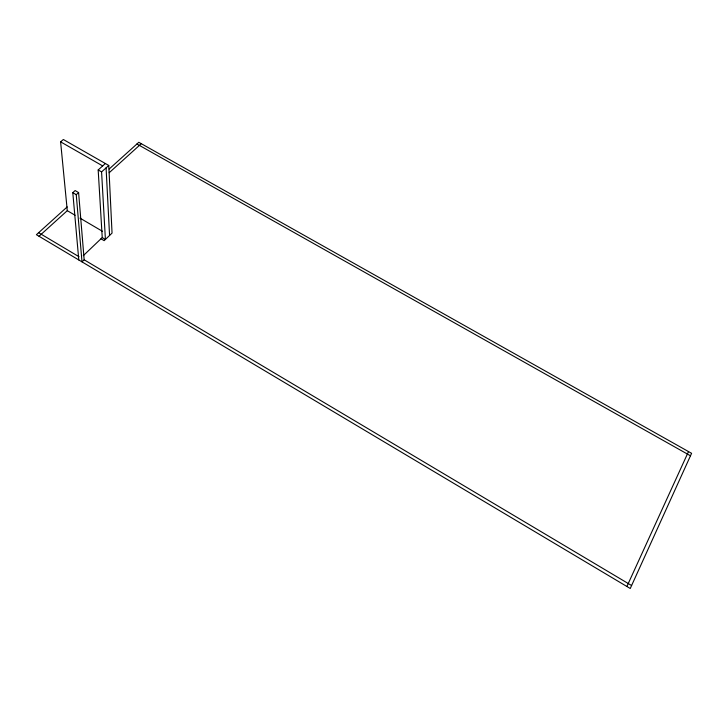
<?xml version="1.0" encoding="UTF-8"?>
<svg xmlns="http://www.w3.org/2000/svg" width="728" height="728" viewBox="0 0 728 728"><rect width="100%" height="100%" fill="white"/><g stroke="black" fill="none" stroke-linecap="round" stroke-linejoin="round"><path stroke-width="1.09" d="M626.899 586.486L688.506 451.569M78.597 192.574L84.166 259.796L82 261.871L76.249 194.676L78.597 192.574L75.139 190.563L72.791 192.665L78.797 259.951M83.265 255.692L102.239 237.592L98.18 169.952L105.369 163.518M39.03 236.263L67.285 210.674L60.606 141.842L63.354 139.512L108.763 165.456L112.048 233.087L104.15 240.649L100.983 238.793M109.218 172.709L141.278 143.689M67.185 206.916L36.4 234.698L630.257 588.488L691.6 453.317L138.802 142.297L109.191 169.014M102.239 237.592L105.405 239.448L101.583 171.908L108.763 165.456M136.919 143.998L690.481 455.783M60.606 141.842L102.684 165.92M98.18 169.952L101.583 171.908M72.791 192.665L76.249 194.676M67.285 210.674L75.111 215.261M79.998 218.127L102.493 231.322M38.62 232.696L79.024 256.729M84.166 259.796L631.604 585.521M106.079 167.868L109.564 235.472"/></g></svg>
